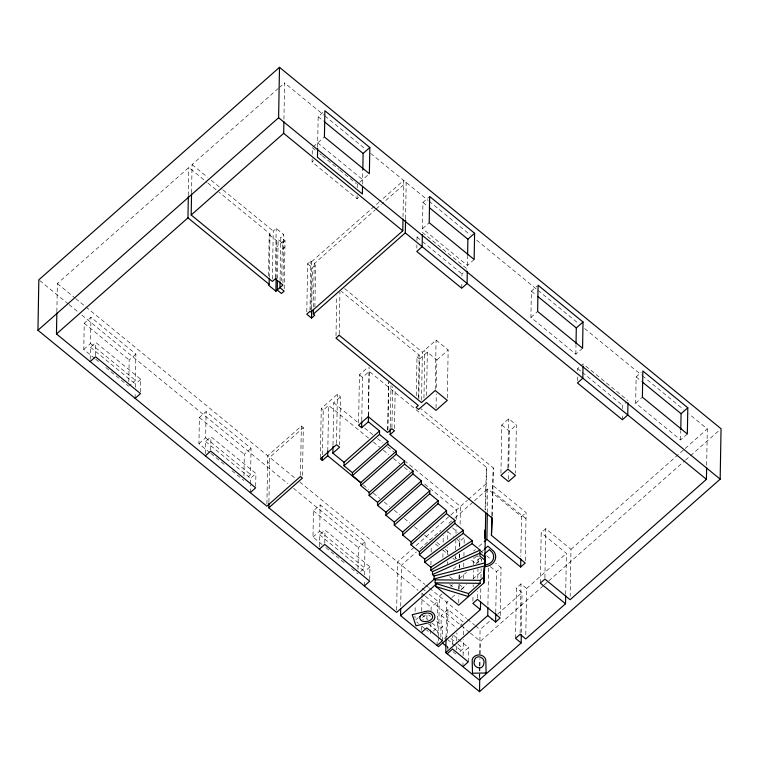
<?xml version="1.0" encoding="UTF-8"?>
<svg xmlns="http://www.w3.org/2000/svg" width="759" height="759" viewBox="0 0 759 759"><rect width="100%" height="100%" fill="white"/><g stroke="black" fill="none" stroke-linecap="round" stroke-linejoin="round"><path stroke-width="0.57" stroke-dasharray="3.79 2.85" d="M56.859 311.693L57.352 283.562L188.839 167.454L207.084 182.388M94.771 358.476L83.765 349.463L84.23 323.239L90.947 317.3L135.889 354.083L135.434 380.316L129.552 385.506M90.217 359.349L90.425 347.214L95.805 342.461L140.747 379.253L140.5 393.589M83.765 349.463L90.492 343.523L90.947 317.3M95.577 355.705L95.805 342.461M128.793 381.692L129.172 360.022L135.889 354.083M135.121 398.342L135.235 391.72M135.311 387.308L135.368 383.997L140.747 379.253M188.346 195.585L188.839 167.454M191.572 192.739L192.065 164.608L278.401 88.367M209.939 452.734L198.934 443.73L199.389 417.497L206.116 411.568L251.058 448.351L250.603 474.574L246.4 478.284M205.376 453.616L205.594 441.482L210.974 436.729L255.916 473.512L255.66 487.857M198.934 443.73L205.661 437.791L206.116 411.568M210.736 449.964L210.974 436.729M243.952 475.95L244.332 454.29L251.058 448.351M250.28 492.61L250.423 484.887M250.442 483.777L250.536 478.265L255.916 473.512M268.496 275.697L269.208 234.616L270.014 233.895L218.934 192.093M269.255 277.31L270.014 233.895M266.902 503.843L267.737 455.77L301.351 426.093L303.315 427.697L302.48 475.751M272.405 279.103L273.24 231.049L276.2 228.44L283.781 234.645L282.927 283.885M268.923 501.955L269.701 457.383L303.315 427.697M275.337 277.671L276.2 228.44M276.134 278.411L276.798 240.821L278.136 239.635L282.348 243.079L281.693 280.669M277.462 278.392L278.136 239.635M280.071 280.669L280.83 237.254L283.781 234.645M283.932 119.258L284.568 82.921L323.96 115.169M284.198 288.781L285.042 240.707L280.83 237.254M300.488 475.314L301.351 426.093M306.788 311.826L307.632 263.771L310.858 260.925L311.702 261.618L310.858 309.672M358.561 197.406L357.024 198.763L312.082 161.98L312.139 158.669M312.215 154.257L312.328 147.635L316 150.643M309.995 310.156L310.858 260.925M311.693 308.704L312.404 267.68L315.63 264.834L314.226 263.686L375.24 209.807M313.476 307.053L314.226 263.686M317.632 147.303L318.163 116.658L324.89 110.729M314.9 307.025L315.63 264.834M322.148 544.573L312.974 537.068L313.429 510.845L320.156 504.906L365.098 541.698L364.643 567.922L358.76 573.111M320.393 457.753L321.247 408.522L337.385 394.272L340.478 396.805L339.634 444.859M319.425 546.954L319.634 534.82L325.013 530.076L369.956 566.859L369.699 581.204M312.974 537.068L319.7 531.139L320.156 504.906M322.442 454.669L323.22 410.135L328.6 405.382L368.76 438.256M324.776 543.311L325.013 530.076M327.793 451.093L328.6 405.382M333.011 444.935L333.751 402.744L340.478 396.805M336.009 335.744L336.702 295.887M336.522 443.503L337.385 394.272M339.216 334.064L339.947 291.864M357.024 198.763L357.081 195.452M357.214 187.729L357.271 184.418L369.367 173.735M362.574 184.086L362.83 169.409M358.59 422.858L359.434 374.804L368.229 367.033M358.001 569.297L358.381 547.628L365.098 541.698M361.758 420.695L362.517 377.327L369.244 371.398L486.481 467.354L485.741 509.887M364.329 585.948L364.443 579.326M364.519 574.914L364.576 571.612L369.956 566.859M368.248 415.486L369.092 367.422M368.466 415.932L369.244 371.398M387.65 430.192L388.494 382.119M387.925 429.955L388.741 382.906M390.259 427.554L390.999 385.354M391.938 427.545L392.65 386.521M394.481 428.446L395.183 388.589M403.029 216.742L403.665 180.405L379.785 201.486M396.672 610.046L397.507 561.992L415.088 546.461M405.553 218.81L406.188 182.473L382.318 203.554M400.724 606.232L401.445 565.208L416.293 552.087M416.824 248.127L416.881 244.815M416.957 240.404L417.023 237.093L419.329 235.062M416.321 395.629L416.995 356.948L419.148 355.051L341.417 291.428M418.408 397.242L419.148 355.051M414.983 618.243L415.021 615.966M415.097 611.403L415.201 605.701M418.826 398.873L419.518 359.016L427.317 352.129L436.871 359.946L436.359 389.253M474.147 259.493L467.421 265.432L422.478 228.639L422.934 202.416L429.66 196.486M421.53 400.259L422.374 352.195L436.083 340.089L448.161 349.975L447.326 398.029M423.949 398.114L424.793 350.06M421.387 630.416L421.463 626.004M421.719 611.175L421.938 598.633M421.957 597.485L422.042 592.931M426.567 395.496L427.317 352.129M426.881 619.05L426.956 614.638M430.922 564.895L431.008 560.208M431.15 552.002L431.254 546.138M430.846 623.139L430.666 633.404L426.302 629.828M431.065 610.597L431.131 607.181L437.848 601.242L429.11 594.088M435.23 389.32L436.083 340.089M436.027 408L436.273 393.94M437.08 645.501L437.193 638.879M437.288 633.357L437.326 631.156L442.706 626.403L435.713 620.682M433.19 631.175L437.393 627.465L437.848 601.242M438.588 640.786L438.645 637.266M438.664 636.099L439.357 596.242L443.73 592.39M440.865 637.124L441.235 615.454L447.962 609.515L463.692 622.389M442.877 557.467L443 550.436M443.142 542.23L443.265 535.199M442.459 640.748L442.706 626.403M446.055 637.389L446.662 602.219L451.036 598.367M447.26 563.984L447.307 561.641M447.43 554.601L447.554 547.571M447.696 539.364L447.838 531.158M447.269 649.362L447.326 646.051M447.962 609.515L447.506 635.748L441.624 640.938M452.639 644.609L452.8 635.786M455.533 559.222L455.599 555.702M455.704 549.839L455.865 540.465M455.988 533.435L456.112 526.395M456.235 519.365L456.396 509.991L423.531 483.085M461.709 288.221L461.823 281.608M461.927 276.086L461.965 273.885L466.567 269.815M456.595 649.998L456.671 645.435M456.747 640.871L456.89 632.892M458.844 589.553L458.92 584.866M459.024 579.013L459.11 574.316M459.233 567.286L459.271 564.943M459.394 557.912L459.451 554.393M459.593 546.186L459.679 541.499L464.252 537.467L462.44 535.987M458.749 602.855L458.872 595.862M458.986 588.88L459.072 584.221M459.176 578.396L459.252 573.738M459.356 567.912L459.413 564.421M459.537 557.372L459.603 553.814M459.726 546.708L459.869 538.416M460.115 524.194L460.428 506.424L405.752 461.671M467.421 265.432L467.582 256.305M461.083 589.885L463.369 587.864L463.436 584.345M463.531 578.491L463.635 572.628M463.74 566.764L463.825 562.077M463.92 556.214L464.024 550.36M464.147 543.321L464.252 537.467M462.914 666.649L463.037 660.026M463.113 655.615L463.17 652.304L468.55 647.56L453.692 635.397M459.869 651.583L463.237 648.622L463.388 639.495M463.474 634.932L463.616 626.953M468.294 661.895L468.55 647.56M472.885 601.052L472.99 595.189M473.132 586.992L473.17 584.639M473.274 578.785L473.417 570.578M473.521 564.715L473.644 557.685M477.439 598.187L477.563 591.157M477.781 578.263L477.952 568.889M478.047 563.026L478.17 555.996M479.252 677.635L479.432 667.095M479.46 665.918L479.574 658.888M479.66 654.201L480.086 629.581L492.325 618.775M480.608 599.06L480.798 588.51M480.978 577.96L481.149 568.576M481.263 561.546L481.31 559.203L477.098 555.759M479.754 677.597L479.944 667.057M479.963 665.88L480.086 658.85M480.162 654.163L480.39 641.27L543.444 585.587M485.105 510.076L486.481 467.354M487.344 512.429L487.752 488.986L521.528 516.632L520.835 556.489M487.914 605.037L488.568 567.523M491.794 515.551L493.265 467.876L421.141 408.845M492.42 515.93L493.265 467.876M495.76 612.646L496.481 571.622L501.044 567.58L495.589 563.112M500.949 473.037L501.784 424.983L508.777 418.807L516.367 425.012L515.522 473.066M500.209 615.644L501.044 567.58M507.923 468.037L508.777 418.807M508.53 479.242L508.653 472.212M508.739 467.525L509.374 431.188L516.367 425.012M515.541 638.347L516.424 587.94L520.987 583.908L526.613 588.5L525.769 636.564M520.133 633.139L520.987 583.908M521.338 632.389L522.04 592.542L516.424 587.94M525.266 560.673L526.101 512.6L492.325 484.954M582.57 348.239L575.844 354.178L530.902 317.385L531.357 291.162L537.239 285.972M540.313 583.13L541.195 532.723L545.768 528.691L570.977 549.326L570.161 596.213M544.905 577.922L545.768 528.691M565.692 594.382L566.404 553.358L541.195 532.723M575.844 354.178L576.005 345.051M577.476 380.743L577.571 375.221M577.646 370.809L577.684 368.608L579.99 366.569M622.38 419.736L622.494 413.114M622.57 408.703L622.627 405.391L626.469 401.995M687.341 433.996L680.614 439.935L635.672 403.143L636.137 376.919L641.175 372.47M680.614 439.935L680.776 430.808M706.667 465.276L707.303 428.939L689.001 413.959M279.284 87.589L284.568 82.921M313.097 146.952L324.425 136.952M312.082 161.98L313.619 160.623M269.103 240.755L269.91 240.043M276.684 246.969L278.031 245.783M280.716 243.402L283.676 240.793M282.348 243.079L285.042 240.707M282.244 249.227L284.929 246.855M311.702 261.618L378.902 202.273M376.122 209.029L381.435 204.342M422.478 228.639L429.205 222.71M436.871 359.946L448.161 349.975M530.902 317.385L537.628 311.456M580.758 365.895L583.064 363.855L628.006 400.638M415.97 545.693L467.364 500.304M468.227 499.536L485.561 484.233M419.793 549.004L440.77 530.484M448.844 523.349L454.148 518.663M455.03 517.885L473.607 501.481M474.489 500.703L487.752 488.986M635.672 403.143L642.399 397.213M453.275 569.06L457.696 565.161M473.607 551.1L475.381 549.544M478.92 546.414L483.341 542.514M476.832 555.911L471.737 560.408L475.599 563.567M481.073 552.163L483.625 549.914M521.528 516.632L526.101 512.6M480.086 557.808L475.884 561.518L476.88 562.334M450.723 586.214L452.468 584.667M459.461 578.5L466.453 572.324M476.064 563.833L481.31 559.203M415.78 619.79L418.304 617.56M425.438 614.885L421.596 618.281L423.342 619.714M451.909 597.589L456.273 593.737M461.519 589.107L466.766 584.477M472.885 579.07L482.496 570.588M460.333 625.359L462.013 623.879M497.572 614.145L522.04 592.542M526.613 588.5L566.404 553.358M570.977 549.326L684.286 449.262M685.178 448.484L707.303 428.939M544.326 584.809L547.884 581.669M548.766 580.882L684.637 460.903M685.529 460.125L719.276 430.325M324.871 115.918L365.183 148.916M370.686 153.413L428.152 200.452M429.072 201.201L470.257 234.92M476.661 240.157L537.068 289.606M537.989 290.355L578.254 323.315M584.667 328.562L641.412 375.003M642.323 375.752L683.508 409.462M318.163 116.658L323.666 121.165M422.934 202.416L427.526 206.173M531.357 291.162L535.949 294.919M636.137 376.919L641.64 381.426M317.708 142.882L362.65 179.674M422.393 232.349L467.335 269.132M319.662 153.641L321.503 155.14M322.414 155.889L338.931 169.409M339.842 170.158L356.351 183.669M417.023 237.093L421.606 240.85M422.526 241.599L461.965 273.885M577.684 368.608L581.356 371.606M582.276 372.356L622.627 405.391M344.643 288.581L422.374 352.195M192.065 164.608L207.568 177.293M211.22 180.281L222.169 189.247M223.08 189.987L273.24 231.049M307.632 263.771L312.404 267.68M207.994 183.137L218.023 191.344M269.208 234.616L276.798 240.821M501.784 424.983L509.374 431.188M416.995 356.948L419.518 359.016M359.434 374.804L362.517 377.327M492.221 491.101L525.996 518.739M333.751 402.744L358.362 422.877M364.737 428.104L372.944 434.812M377.498 438.541L382.963 443.019M387.517 446.747L393.902 451.975M373.324 441.994L379.718 447.222M383.371 450.21L388.845 454.698M393.409 458.436L399.794 463.664M404.367 467.402L409.841 471.88M321.247 408.522L323.22 410.135M452.487 527.837L457.914 532.277M481.026 551.195L482.847 552.685M486.491 555.664L491.035 559.392M447.914 531.869L453.341 536.319M456.965 539.279L459.679 541.499M490.361 566.612L496.481 571.622M436.833 542.391L440.457 545.351M444.983 549.061L449.508 552.77M454.945 557.22L456.757 558.7M363.314 484.925L368.798 489.403M373.362 493.141L379.747 498.369M384.31 502.107L389.794 506.595M394.357 510.323L399.832 514.811M404.395 518.549L409.869 523.027M414.433 526.765L419.917 531.253M424.48 534.981L429.955 539.469M435.429 543.947L438.171 546.195M442.734 549.924L448.218 554.412M452.781 558.15L454.603 559.639M449.793 576.755L452.506 578.975M458.844 584.164L463.369 587.864M449.745 584.496L453.37 587.457M57.352 283.562L74.733 297.794M75.644 298.543L295.26 478.303M299.824 482.041L424.917 584.421M425.818 585.161L428.531 587.381M429.433 588.111L466.538 618.49M467.44 619.23L474.669 625.141M475.57 625.881L480.086 629.581M267.633 461.918L269.597 463.521M422.118 588.367L425.619 591.233M39.743 280.593L68.149 303.837M69.06 304.587L78.224 312.091M81.887 315.089L288.012 483.796M293.505 488.303L418.095 590.274M421.757 593.272L424.509 595.53M425.419 596.28L469.394 632.266M470.314 633.015L480.39 641.27M84.23 323.239L129.172 360.022M199.389 417.497L244.332 454.29M313.429 510.845L358.381 547.628M421.511 599.306L431.131 607.181M441.235 615.454L456.965 628.329M428.721 614.961L430.467 616.393M90.492 343.523L135.434 380.316M205.661 437.791L250.603 474.574M319.7 531.139L364.643 567.922M421.662 614.591L427.782 619.6M432.146 623.177L437.393 627.465M450.998 638.604L457.117 643.613M457.99 644.325L463.237 648.622M90.425 347.214L135.368 383.997M205.594 441.482L250.536 478.265M319.634 534.82L364.576 571.612M428.588 624.002L437.326 631.156M447.44 639.429L463.17 652.304M95.691 359.225L100.283 362.973M105.786 367.479L128.707 386.246M210.86 453.484L225.537 465.495M231.95 470.751L243.876 480.513M325.82 547.581L345.079 563.349M351.502 568.605L357.916 573.851M416.691 621.963L418.437 623.386M421.928 626.251L425.429 629.107M446.899 646.687L448.645 648.12M453.019 651.696L456.51 654.552"/><path stroke-width="1.14" d="M37.95 330.25L38.832 279.843L279.492 67.333L721.05 428.75L720.168 479.157L479.508 691.667L37.95 330.25L278.61 117.73L279.492 67.333M435.087 578.434L396.625 612.39L268.819 507.78L302.433 478.104L300.469 476.491L266.855 506.168L56.47 333.969L56.84 312.869M56.47 333.969L187.957 217.852L188.327 196.761M269.236 278.477L269.132 284.302L268.325 285.014L275.915 291.219L282.908 285.052L275.318 278.838L272.367 281.456L191.183 215.006L191.553 193.906M268.819 507.78L268.904 503.122M275.915 291.219L276.134 278.411M277.424 280.716L277.263 290.033L281.475 293.486L284.16 291.105L279.948 287.661L280.052 281.836M191.183 215.006L283.686 133.328L283.885 121.601M402.991 219.085L402.782 230.812L310.82 312.015L309.976 311.323L306.75 314.179L311.522 318.087L311.674 309.881M311.522 318.087L314.757 315.232L313.353 314.084L313.429 309.397M317.613 148.403L317.452 157.227L362.394 194.01L362.536 186.287M368.466 415.932L368.362 421.795L379.557 430.96L379.5 434.442L387.925 441.34L387.868 444.328L396.302 451.226L396.245 454.214L404.67 461.111L404.623 464.11L413.048 471.007L412.991 473.995L421.425 480.893L421.368 483.881L429.793 490.779L429.746 493.777L438.171 500.674L438.114 503.663L446.548 510.56L446.491 513.549L454.916 520.446L454.869 523.435L463.294 530.332L463.246 533.33L472.231 540.683L472.174 543.672L480.039 550.114L479.935 556.1L484.868 560.133L483.938 577.011L480.162 580.35L435.182 579.857L434.053 578.927L434.101 575.939L432.45 574.591L432.507 571.593L430.827 570.227L430.884 567.239L424.632 562.115L424.679 559.127L419.376 554.782L419.433 551.793L410.998 544.896L411.055 541.907L402.631 535.01L402.678 532.021L394.253 525.124L394.31 522.126L385.876 515.228L385.933 512.24L377.508 505.342L377.555 502.354L369.13 495.456L369.187 492.458L360.753 485.561L360.81 482.572L352.385 475.675L352.432 472.686L344.007 465.789L344.064 462.307L332.869 453.142L339.596 447.203L336.503 444.679L320.374 458.92L322.338 460.533L322.395 457.013M322.338 460.533L327.717 455.779L327.793 451.093M332.869 453.142L332.992 446.112M362.83 169.409L363.106 153.451L369.832 147.512L324.89 110.729L324.425 136.952L369.367 173.735L369.832 147.512M487.325 513.606L486.88 539.393L520.655 567.03L525.219 562.998L491.443 535.351L492.382 518.274L390.135 434.584L394.443 430.789L391.91 428.721L387.612 432.516L368.229 416.653L358.552 425.201L361.635 427.734L361.739 421.871M390.135 434.584L390.24 428.731M313.353 314.084L405.306 232.88L405.534 219.987M480.57 601.403L480.428 609.6L438.484 646.649L400.562 615.606L400.686 608.576M422.355 234.55L422.146 246.684L416.767 251.438L461.709 288.221L467.089 283.477L467.297 271.342M480.162 580.35L480.105 583.339L468.521 593.566L436.017 583.576L435.125 582.846L435.182 579.857M485.703 512.249L484.764 566.11L483.834 582.988L458.702 605.179L435.96 586.565L436.017 583.576M521.3 634.733L521.158 642.939L479.214 679.988L445.789 652.626L446.026 638.556M467.601 255.166L467.876 239.208L474.603 233.269L429.66 196.486L429.205 222.71L474.147 259.493L474.603 233.269M468.521 593.566L468.464 596.565L435.96 586.565M479.508 691.667L479.735 678.774M483.834 582.988L484.1 567.618M484.612 538.254L484.754 530.038M432.45 574.591L479.992 553.102L484.916 557.134L484.546 565.958L434.053 578.927M445.789 652.626L487.733 615.587L487.876 607.38M491.443 535.351L491.775 516.718M487.733 615.587L495.599 622.019L495.741 613.813M520.655 567.03L520.797 558.833M521.158 642.939L515.541 638.347L520.114 634.306L525.731 638.907L565.521 603.766L565.673 595.559M576.024 343.912L576.299 327.945L583.026 322.015L538.084 285.232L537.628 311.456L582.57 348.239L583.026 322.015M583.026 366.066L582.817 378.2L577.438 382.944L622.38 419.736L627.759 414.983L627.968 402.849M680.795 429.67L681.079 413.702L687.796 407.773L642.854 370.98L642.399 397.213L687.341 433.996L687.796 407.773M565.521 603.766L540.313 583.13L544.886 579.089L570.094 599.724L706.43 479.346L706.629 467.62M90.179 361.559L95.558 356.806L140.5 393.589L135.121 398.342M205.338 455.817L210.717 451.074L255.66 487.857L250.28 492.61M361.635 427.734L368.362 421.795M344.064 462.307L379.557 430.96M344.007 465.789L379.5 434.442M352.432 472.686L387.925 441.34M352.385 475.675L387.868 444.328M360.81 482.572L396.302 451.226M360.753 485.561L396.245 454.214M369.187 492.458L404.67 461.111M369.13 495.456L404.623 464.11M319.387 549.165L324.757 544.412L369.699 581.204L364.329 585.948M377.555 502.354L413.048 471.007M377.508 505.342L412.991 473.995M385.933 512.24L421.425 480.893M385.876 515.228L421.368 483.881M394.31 522.126L429.793 490.779M394.253 525.124L429.746 493.777M402.678 532.021L438.171 500.674M402.631 535.01L438.114 503.663M411.055 541.907L446.548 510.56M410.998 544.896L446.491 513.549M419.433 551.793L454.916 520.446M419.376 554.782L454.869 523.435M400.562 615.606L436.387 583.965M484.223 541.727L486.88 539.393M484.47 549.165L487.866 546.167L493.777 551.347A11.679 9.924 1 0 1 485.067 566.622M484.289 554.098L489.337 549.649L492.136 552.248A9.715 8.254 1 0 1 484.887 564.952M421.349 632.617L426.729 627.873L442.459 640.748L437.08 645.501M447.193 653.774L452.563 649.021L468.294 661.895L462.914 666.649M495.599 622.019L500.172 617.987L477.42 599.363L472.848 603.396L480.428 609.6M424.679 559.127L463.294 530.332M424.632 562.115L463.246 533.33M430.884 567.239L472.231 540.683M430.827 570.227L472.174 543.672M432.507 571.593L480.039 550.114M434.101 575.939L484.593 562.969M435.125 582.846L480.105 583.339M324.586 121.914L363.106 153.451M429.357 207.672L467.876 239.208M537.78 296.418L576.299 327.945M642.55 382.175L681.079 413.702M278.61 117.73L720.168 479.157M283.686 133.328L402.782 230.812M405.306 232.88L706.43 479.346M187.957 217.852L269.132 284.302M327.717 455.779L360.582 482.686M442.525 643.11L446.026 645.975M484.574 555.873A1.167 0.996 1 0 1 484.622 557.59M474.309 660.937C472.136 667.484 482.686 671.25 483.768 663.793C485.94 657.247 475.39 653.49 474.309 660.937M419.898 616.688C418.655 623.414 430.334 622.655 432.564 617.921C433.806 611.185 422.127 611.944 419.898 616.688M339.188 335.231L335.962 338.087L418.266 405.448L416.112 407.346L418.645 409.414L426.444 402.536L435.989 410.353L447.288 400.373L435.201 390.487L421.492 402.602L339.188 335.231M507.894 469.204L500.912 475.381L508.492 481.586L515.484 475.419L507.894 469.204M425.268 611.507L412.203 614.686L416.008 625.805L429.082 622.636A6.869 5.835 1 0 0 434.641 615.255A6.869 5.835 1 0 0 425.268 611.507M486.121 673.005L472.506 673.195L472.212 661.63A6.869 5.835 1 0 1 478.844 654.922A6.869 5.835 1 0 1 485.817 661.44L486.121 673.005"/></g></svg>
